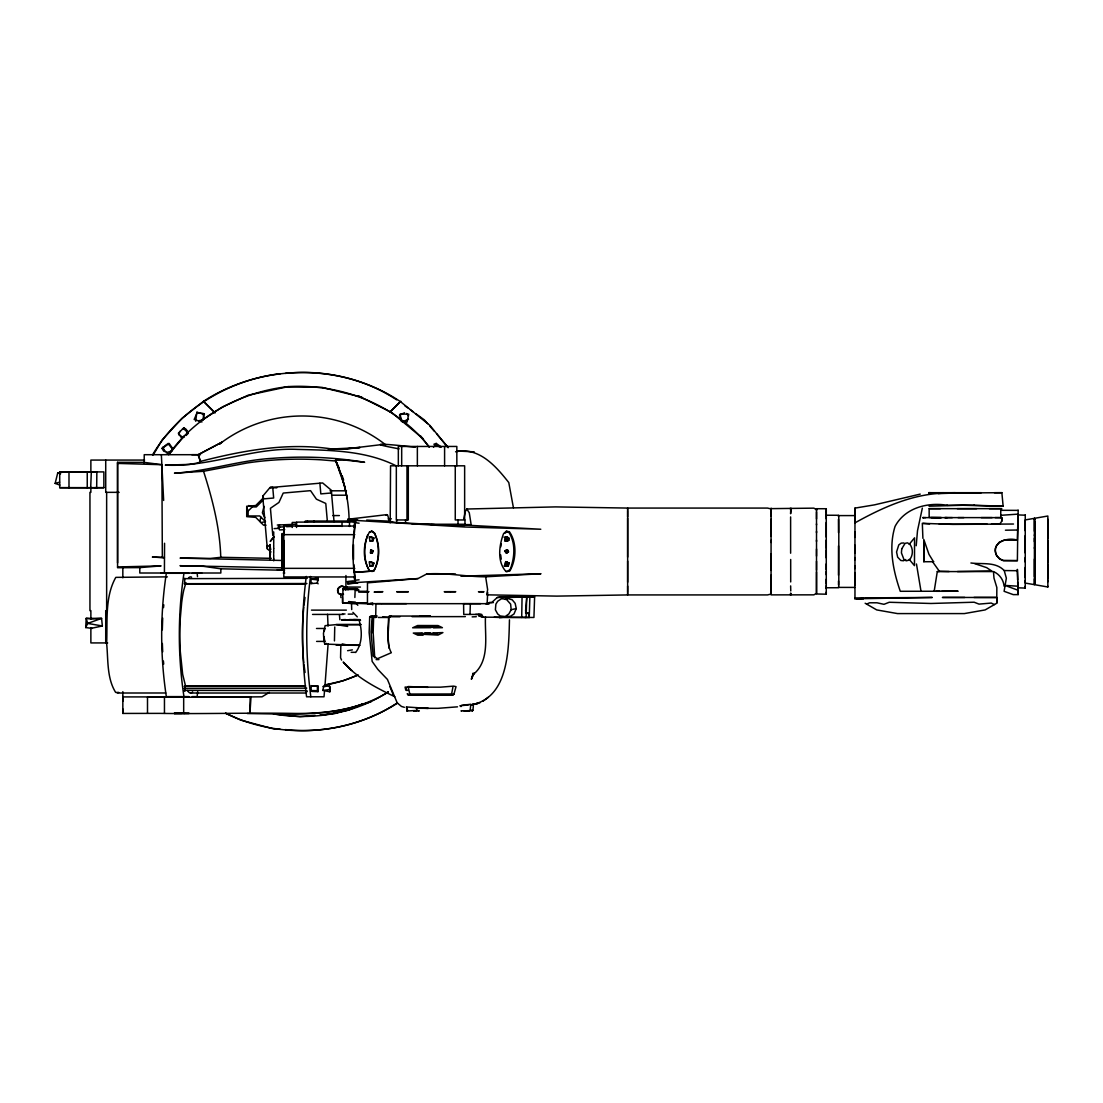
<?xml version="1.0" encoding="UTF-8"?>
<svg xmlns="http://www.w3.org/2000/svg" width="1103" height="1103" viewBox="0 0 1103 1103"><rect width="100%" height="100%" fill="white"/><g stroke="black" fill="none" stroke-linecap="round" stroke-linejoin="round"><path stroke-width="1.5" d="M163.644 500.445L161.879 464.708L144.259 462.378L117.566 462.322L117.566 567.728L139.791 567.618L161.079 565.88L117.566 566.956M388.325 691.939C360.667 709.367 326.957 713.779 294.804 713.434C249.829 712.607 204.841 714.082 159.852 713.379L122.833 713.434L122.833 696.31M270.166 554.078C270.373 547.378 270.235 562.682 270.083 550.356M270.194 546.84L270.442 549.997L270.083 544.565L270.345 549.997L270.194 546.771L270.442 548.398M270.221 559.938L270.18 555.429L270.221 560.076L270.332 557.608M270.111 554.906C270.359 542.662 270.083 558.49 270.428 553.651M282.313 569.286L282.313 551.693M282.299 546.84L282.313 533.438M283.816 571.106L283.816 569.782M283.816 532.928L283.816 526.048L354.808 526.048M340.882 597.578L340.896 594.462M417.361 465.811L417.361 446.453M627.648 582.219L627.648 561.069M627.648 509.545L627.648 508.069L555.54 506.897L466.817 509.021L465.369 511.323L463.798 518.589M771.066 508.635L813.862 508.152L816.51 509.655L816.51 510.606M816.523 540.056L816.51 593.345L813.862 594.848L771.066 594.875L771.066 588.133M771.066 553.692L771.066 590.229M771.066 542.483L771.066 508.952L767.578 508.083L627.648 508.069L627.648 594.931L556.794 596.116L486.864 594.834M771.066 516.397L771.066 508.125M816.51 541.545L816.523 531.246M816.51 524.931L816.523 508.717L826.271 508.731L826.271 574.773M826.271 587.94L826.271 594.2L816.496 593.979L816.51 571.905M826.271 585.569L826.271 587.775L838.459 587.72L838.445 586.879M826.271 516.19L826.271 512.371M854.963 572.609L854.963 598.832L854.963 597.95L932.283 597.454L865.152 598.612M854.949 568.61L854.963 557.566M854.949 553.389L854.963 531.798M854.963 537.423L854.963 512.771M863.911 598.888L855.997 598.888L863.911 598.474M923.79 561.717L923.79 539.422L928.988 554.382L933.524 561.717L923.79 561.717L923.79 542.897M1025.252 515.198L1018.166 514.922L1017.972 515.942L1017.38 560.641L1002.972 560.531C997.167 558.587 993.748 552.176 996.05 546.371L999.111 542.331L1003.785 540.236L1017.338 540.208L1018.207 510.082M1018.083 587.816L1025.252 588.078L1025.252 582.205M1025.252 581.736L1025.252 580.164M1025.252 577.889L1025.252 567.425M1025.252 562.089L1025.252 557.47M1025.252 535.575L1025.252 553.003M1025.252 530.777L1025.252 527.758M1025.252 527.082L1025.252 519.927L1047.85 516.011L1047.85 553.279M1025.252 514.922L1025.252 520.795M1034.407 580.164L1034.407 584.645L1047.85 586.989L1047.85 586.244M1034.407 579.64L1034.407 547.626M1034.407 559.042L1034.407 576.621M1034.393 548.274L1034.407 534.845M1034.407 526.379L1034.407 518.355L1034.407 535.493M1035.124 584.08L1035.124 521.416M1047.85 586.934L1047.85 547.97M1047.85 580.013L1047.85 581.805M1047.85 578.124L1047.85 564.281M1047.85 560.875L1047.85 555.512M1047.85 556.932L1047.85 548.494M1047.85 548.301L1047.85 540.401M1047.85 538.126L1047.85 524.849M1047.85 523.125L1047.85 524.049L1047.85 519.237M122.833 713.434L122.833 708.939M270.18 546.647C270.166 544.841 270.332 549.818 270.083 547.653M282.299 537.299L282.313 533.673M318.105 583.832L317.388 583.101L311.046 583.611L311.06 579.172L317.898 578.082L318.353 580.509M347.362 587.072L345.915 587.058L345.942 575.518M627.648 586.065L627.648 592.504M771.066 586.603L771.066 575.146M790.686 559.483L790.699 581.943M816.51 556.119L816.523 548.991M816.51 518.989L816.51 511.861M826.271 508.731L826.271 511.861M838.459 575.201L838.501 545.902M854.963 511.116L854.963 508.111L874.445 504.871L920.247 494.103M854.963 545.227L854.963 559.772M1034.393 531.232L1034.407 527.013M1035.124 518.575L1035.124 519.803M1047.85 530.433L1047.85 529.537M161.148 573.009L164.416 573.009L164.554 543.269M270.07 546.647L270.083 544.565L270.083 545.668M282.313 533.99L282.313 550.204M1047.85 538.65L1047.85 528.668M1047.85 530.957L1047.85 528.282M91.025 628.379L102.345 625.98L101.586 618.383L91.315 618.962L91.315 618.011M356.958 603.961L342.619 602.872L343.005 588.74L348.41 589.636M1047.85 567.824L1047.85 571.712M790.63 553.21L790.617 516.921M1018.179 588.078L1017.38 569.382L1017.6 579.875M96.678 487.733L96.857 471.905L59.714 471.905L59.714 487.678L96.678 487.733L94.858 487.678L103.861 487.678L103.861 471.905L59.714 471.905M162.306 629.841L162.692 618.094M460.875 576.18L541.008 573.725L485.651 576.8C465.645 576.759 446.88 572.54 426.778 573.946L417.982 578.579L367.478 582.853L367.451 603.658L406.428 603.672M816.51 509.793L816.523 508.717M991.404 524.201L999.787 523.966L1001.717 521.319L1001.772 517.624L995.168 517.61M270.18 553.596C270.056 550.176 270.194 558.049 270.083 552.272M328.101 643.959L324.902 686.645M521.705 617.473L522.064 596.916L526.765 596.861L526.076 617.473L520.671 617.446M270.083 554.547L270.166 553.816M270.056 553.761L270.152 554.244M270.083 557.36L270.166 559.111M790.699 509.82L790.617 513.736L791.113 508.386L790.258 508.359L790.699 509.82L791.141 508.538M270.235 559.855L270.056 558.863M838.432 516.549L838.473 515.501M524.987 617.459L529.247 617.473L529.881 596.861L534.61 596.916L533.935 617.473L483.61 617.156L480.825 614.44L475.6 614.426M1001.717 521.319L1001.772 517.624L944.788 517.61L952.316 517.61M322.986 686.507L329.48 686.011L330.293 687.583L329.838 691.788L322.862 690.409L323.703 686.107M470.002 614.426L470.347 603.672L488.781 603.672L489.098 602.624L491.828 602.445L497.177 597.536L500.183 596.847L522.064 596.916L497.177 597.536M391.331 616.094L388.725 616.729C389.442 628.269 385.526 642.263 391.317 652.728L377.543 658.684L373.172 656.12L371.022 631.95L372.207 616.067L375.751 616.067L376.082 617.349L373.627 617.432L373.159 632.529L374.73 657.774M865.152 603.244L876.72 609.918L897.525 613.585L964.353 613.585L985.158 609.918L996.726 603.244L996.85 587.541L993.982 578.096L993.458 571.575L937.302 571.575L934.172 591.291M372.166 632.681L372.883 617.101L369.712 616.66L369.147 632.529L372.152 661.414L377.846 669.411L387.429 679.434L396.928 702.239M354.863 597.481L355.18 589.333L357.565 588.712M627.648 510.496L627.648 516.935M90.68 487.678L91.328 471.919M271.035 551.969L267.326 548.853L267.464 545.447M509.462 619.831C508.676 649.543 508.745 698.916 470.25 704.969M370.511 553.044L370.677 549.832L373.172 550.866L372.456 552.824L370.511 553.044L373.172 550.866L370.705 550.149M509.269 563.109L506.525 566.253L505.657 561.62L509.269 563.109L508.221 566.073L504.319 565.867L508.221 566.073M85.717 627.566L86.213 618.342L101.586 618.383L87.675 623.416L85.717 627.566L92.252 628.42M353.498 544.634L353.525 559.483M353.829 538.25L355.359 522.739L359.109 523.18M270.152 545.116L270.194 545.668M269.38 692.394L262.018 696.82L251.015 696.917L249.926 713.365L250.16 697.248L147.499 697.248L147.499 713.31M310.963 690.561L311.308 685.708L318.133 686.204L317.967 691.664L311.735 691.416L310.963 690.561L317.443 690.685L317.967 691.664M1017.793 516.094L1017.931 514.136L1000.752 515.322L1000.904 517.624M340.841 645.296L340.565 657.719L341.572 660.049M270.083 558.463L270.318 558.959M525.566 611.186L526.765 596.861L513.97 597.261M310.522 576.455C305.186 616.439 305.71 656.823 310.812 696.793M916.207 545.737L917.503 530.708L922.342 508.111M306.289 576.428C301.036 616.425 301.464 656.809 306.579 696.793L324.02 696.793L324.461 691.719M303.808 606.94L303.297 612.73A58.059 10.699 90 0 0 303.297 657.167L303.808 663M329.838 691.788L329.48 686.011M470.112 710.442L472.939 710.373L473.49 704.293L480.108 702.708M184.808 691.374L184.711 685.804L305.641 685.887M163.52 607.615L163.795 604.83M183.953 573.284C177.79 614.164 177.79 655.734 183.953 696.613M197.685 691.595L197.147 696.613L192.212 696.613M465.273 711.035L470.126 710.635L470.802 704.252L461.592 705.369M304.001 605.285L305.007 597.454M790.644 585.9L790.768 590.946M195.714 421.249L196.624 413.804M184.711 578.317L184.711 584.025L305.696 584.08M334.747 626.987L334.443 640.912M354.477 526.117L354.849 523.112M353.966 521.802L347.5 521.361L348.107 519.237L357.689 519.927L355.566 520.409C352.147 540.953 351.995 562.075 355.635 582.591L357.703 583.004L347.679 583.763L347.486 581.639L354.035 581.184M353.911 527.386L354.876 521.002M452.919 687.1L451.61 693.98L452.271 694.807L454.146 693.939L452.823 695.028L408.289 695.014L407.724 693.939M472.112 677.752L472.966 673.216M500.762 546.881L501.327 543.944M324.227 631.026L325.054 628.489L316.492 628.476M453.94 694.173L456.035 686.645L453.581 686.135L440.442 687.169L405.077 687.086L405.725 689.94L408.096 690.478M504.002 537.189L506.732 536.803L507.89 538.498L507.38 540.691L504.65 541.09L506.732 536.803L509.269 538.429L508.773 540.373L506.525 541.256L504.719 539.45L505.215 537.506L507.463 536.637M416.727 710.442L417.389 707.712L406.469 706.968L406.979 711.008L416.727 710.442L415.473 710.98M59.824 485.072L55.15 483.404L57.742 472.884L65.546 471.85M372.524 538.54L371.987 540.622L372.897 540.939L373.917 538.016L371.008 536.665L369.009 537.037L371.242 536.816L372.524 538.54L373.917 538.016M371.987 565.715L372.538 563.633L371.256 561.91L369.009 562.13L371.008 561.772L373.931 563.109L372.897 566.032L369.85 566.28L372.897 566.032M184.711 584.025L185.056 582.825M367.644 535.024C363.659 546.674 363.232 560.462 369.795 571.244L373.807 571.037C380.177 559.704 380.177 544.565 374.469 532.942L371.656 531.081L369.505 532.046C362.763 543.462 362.363 560.034 369.795 571.244L354.077 572.347L373.807 571.037L369.45 570.899M260.791 516.99L259.908 521.554M202.456 420.422L204.358 414.135L196.803 412.315L204.358 414.135M472.291 676.263L471.353 679.283L474.207 673.064L473.035 674.636C490.394 660.752 484.631 635.907 485.458 616.66M317.388 583.101L317.898 578.082M183.098 437.367L178.755 434.568L179.858 431.37M185.966 582.632L183.774 590.064A58.059 10.699 90 0 0 181.664 602.693L180.313 618.094A58.059 10.699 -90 0 0 180.313 651.804L182.657 674.264L185.594 686.287M505.381 599.522L507.876 598.529L512.219 599.811L515.17 603.369L516.259 608.594L513.957 614.04L510.372 616.315L506.567 616.453M197.175 412.619L194.169 419.512L201.973 421.994M486.85 594.007L487.636 589.678L485.651 576.8M511.172 609.697L508.855 613.944L505.174 616.536L500.224 615.97L497.66 613.944L495.385 609.78L495.881 604.168L497.66 601.273L501.507 598.722L506.305 599.246L510.634 604.141L511.172 609.697L516.259 608.594M370.098 603.382L372.759 603.148L371.366 603.948L356.655 603.369L355.18 602.086L348.548 601.59M219.787 443.957L222.282 442L198.099 454.767L200.332 461.44L198.347 462.929L189.151 464.418L165.285 465.121C210.177 467.382 252.477 447.28 297.534 449.39C331.065 450.286 365.769 450.465 396.335 465.921L396.308 519.954L408.303 519.954L408.303 465.811M153.303 454.781L162.141 439.918L182.105 418.189L203.545 401.299C262.1 363.273 342.22 362.501 400.417 401.616L429.825 425.358L448.163 447.721M307.241 578.303L184.325 578.648M186.324 435.464L188.089 432.624M279.542 524.918L278.08 527.151L284.422 526.807M284.698 529.661L279.583 529.936L278.88 528.351L279.735 527.055M152.545 454.891C179.155 409.585 228.679 379.873 280.355 373.683M909.203 544.289L914.566 537.837L914.47 565.646L909.23 559.4M355.635 652.549C362.404 643.587 362.363 631.137 359.233 620.782M166.746 444.33L162.072 448.328L163.409 450.769M264.031 506.36L262.376 512.812L264.83 517.638M433.507 447.184L436.236 443.434L441.131 446.908M262.721 496.212L269.987 487.554L272.731 487.305L273.668 498.018L262.955 498.956L262.721 496.198L267.326 548.867M184.311 435.919L168.58 454.698C196.182 415.693 241.309 391.786 288.407 386.601C341.337 383.499 396.363 404.746 429.274 447.018M369.85 541.187L372.897 540.939M371.008 536.665L369.367 538.457L370.167 540.801M371.008 561.772L369.367 563.55L370.181 565.908M272.413 538.609L274.082 536.899M274.123 536.858L270.249 541.463L271.903 539.146M178.755 434.568L178.507 433.107L183.787 427.785L186.393 429.494M390.476 411.626L400.83 401.258M260.915 522.56L265.478 521.678L259.743 515.956L248.12 515.956L248.12 511.075L252.27 506.925L256.296 506.925L263.259 499.962M263.548 497.687L255.717 505.532L246.714 506.249L246.714 516.645L255.717 517.362L263.548 525.193L266.044 525.193M390.186 411.833L400.417 401.616M504.691 551.238L507.573 549.97L508.511 551.831L506.498 553.154L505.546 550.838L507.573 549.97L506.498 553.154L504.691 551.238L505.546 550.838M791.141 594.462L790.258 594.627L790.713 593.083L791.127 594.614L790.272 594.42M506.236 531.301L503.616 533.576C499.094 545.006 496.915 561.841 506.015 571.519L509.738 571.092C516.425 559.938 517.031 542.524 509.407 531.715L506.236 531.301L508.676 532.115C515.859 542.69 514.729 557.525 510.303 569.079L507.821 571.409L506.015 571.519M311.046 583.611L311.956 582.825M386.105 515.294L387.608 515.073L389.497 521.181L394.929 522.408L434.541 524.614M406.979 711.008L407.655 710.429L406.469 706.968M408.289 695.014L409.737 693.925M372.014 571.588L374.565 569.575C379.722 558.339 379.584 544.648 374.551 533.411L371.656 531.081M488.367 697.234L482.976 701.177M505.036 533.176L507.325 531.494M169.242 443.571L162.072 448.328L168.828 454.243L173.088 449.142L169.242 443.571L167.973 443.475L172.564 449.238M472.125 710.911L472.939 710.373M200.98 420.891L222.641 406.842L248.175 395.205L288.407 386.601M311.308 685.708L318.133 686.204M397.328 702.859C364.693 724.492 324.185 733.743 285.319 729.607M506.429 553.099L508.511 551.831L505.987 549.97M270.263 555.498L270.152 559.483M397.535 703.066C347.018 735.508 279.39 739.948 225.55 713.172M198.099 454.767L222.282 442M323.041 715.185L348.576 710.139L362.804 703.893C334.195 714.248 303.408 714.413 273.379 713.903C312.632 720.783 354.739 713.793 388.311 691.815M415.211 447.253C406.083 446.122 352.505 440.262 399.121 448.852M361.274 624.56L336.236 624.601L325.123 625.663L323.469 633.287L323.841 640.043L324.737 644.069L326.088 643.325M356.572 590.656L358.751 589.457M905.742 559.524L903.467 560.765L900.834 560.489L897.649 557.153L896.56 552.01L898.78 544.923L901.206 543.117L903.867 542.979M271.269 558.339L220.752 557.291L210.494 558.421L180.079 558.104L282.271 560.476M461.633 710.635L461.013 710.939L470.126 710.635M507.022 561.717L505.229 562.613L504.733 564.543L506.015 566.087M974.004 505.257L1003.137 506.208L1001.869 492.696L928.864 493.179L955.267 492.683M866.696 604.127L869.578 602.789L876.954 602.789L883.986 604.32L889.239 602.266L930.946 603.479L974.142 602.21L979.009 604.113L991.239 603.065L994.437 604.568M399.424 415.142L404.539 412.784M402.264 422.022L408.51 419.195M184.518 436.802L181.609 438.098L178.507 433.107M356.627 675.601L342.84 680.854L324.902 684.977M372.538 563.633L373.931 563.109M167.394 576.869L115.801 577.365C104.688 597.04 107.598 621.637 106.646 643.504C108.273 659.704 106.701 678.111 115.663 692.422L118.821 692.422M436.236 443.434L433.934 444.219L440.676 447.363M476.51 703.866L478.302 703.273L472.084 704.569L473.49 704.293M371.284 701.605L335.353 713.42L320.187 714.841M166.195 452.74L172.027 450.851M343.502 594.255C331.479 596.723 341.365 578.455 345.901 589.705M55.15 483.404L59.576 482.163M357.565 582.77L347.679 583.763M430.142 632.915L417.541 634.004L438.043 635.08L442.91 632.584L432.969 632.929M513.419 507.725L508.786 482.576C495.771 466.004 478.812 446.66 455.58 451.803M340.992 645.379L345.294 644.717M929.071 506.194L962.726 505.271L1001.703 506.194L1000.531 505.974M369.505 532.046L372.028 531.425M508.773 540.373L507.38 540.691L505.532 538.94M464.777 710.98L468.872 710.966M341.599 619.748L345.639 619.569M349.086 519.375C348.7 498.956 343.75 478.867 335.533 460.227L345.404 460.116L364.61 462.281C334.223 457.221 303.228 455.897 272.51 458.324C239.337 460.185 207.626 471.408 174.467 473.173L203.545 471.284L247.527 462.902A359.316 359.316 0 0 1 321.194 459.827L335.739 461.026L339.241 468.334M1001.758 510.096L1000.683 510.303L1017.931 510.372M200.332 461.44C243.97 450.162 289.413 442.041 334.471 449.376M198.554 420.753L202.814 420.009M505.532 564.033L508.152 563.592L505.657 561.62M347.61 650.687L352.367 649.874M381.431 444.619L343.074 449.238L360.061 447.556L328.267 449.211L346.521 449.169L328.956 449.018M355.869 521.843L348.107 519.237L386.877 514.632M322.862 690.409L329.149 689.637M355.18 589.333L343.005 589.553M931.208 517.61L941.328 517.61L929.167 517.431L929.14 508.662L940.376 508.662M481.459 616.88L483.017 616.729M359.109 579.82L355.304 580.206L353.856 564.639M457.497 706.83L438.043 708.333L418.506 708.305M315.141 715.309L299.975 716.716L273.613 713.944L247.251 713.517M981.298 492.696L928.754 492.696L929.415 493.124M334.03 521.581L331.286 490.201L322.641 482.949L269.987 487.554L276.798 487.843M331.534 492.958L320.821 493.896L319.884 483.183M267.078 546.109L270.138 545.833M341.103 644.662L324.737 644.069M996.933 597.44L996.726 603.244M355.635 582.591L417.982 578.579M285.319 373.393C323.896 369.271 364.252 378.426 396.625 399.824M342.275 614.109L345.018 613.957M341.599 619.914L349.61 619.707M277.308 525.028L296.542 524.256M286.573 526.696L292.24 526.407M274.096 528.599L278.88 528.351M507.89 538.498L509.269 538.429M487.14 603.672L487.691 592.38M347.486 581.639L353.291 581.378M422.228 632.929L413.294 633.053L417.803 635.176L423.111 635.176M390.2 617.06L388.656 617.115L387.732 632.653L388.959 648.095M472.153 616.88L476.303 616.715M1017.338 540.208L1017.366 540.208C1007.397 536.651 990.535 542.648 996.505 555.498L999.525 558.752L1003.62 560.6L1017.38 560.641M59.714 487.678L103.861 487.678M524.821 597.288L534.61 596.916L509.283 596.861M388.104 518.92L391.4 518.796M529.881 596.861L506.098 597.536M957.473 571.547L991.694 570.996L986.661 567.645L974.762 563.647M938.267 493.62L950.29 493.206L928.754 492.696L950.29 493.206M339.421 614.578L339.862 619.721M282.203 567.824L179.982 565.701L203.421 566.322L220.834 568.803L283.595 570.265M433.341 627.855L442.413 627.676L438.015 625.566L417.61 625.525L412.646 627.786L431.025 627.676M413.639 710.98L416.782 710.897M388.725 616.729L399.906 616.77M479.447 616.094L481.97 616.039M949.118 571.506L939.411 571.271M480.701 616.618L482.935 616.577M415.679 707.74L417.389 707.712M1005.44 530.198L1017.366 530.019M1001.869 492.696L994.396 492.696M987.309 524.27L939.301 524.201M1001.538 508.662L957.28 508.662M485.513 603.672L487.802 603.644M374.151 616.067L377.226 616.039M419.747 616.136L430.377 616.039L389.207 616.067M465.369 616.618L412.067 616.674M431.094 524.614L464.97 525.428L464.97 519.954L455.263 519.954L455.263 465.811M343.005 588.74L356.421 588.644M509.048 596.957L514.439 596.93M359.647 624.601L336.236 624.601L347.652 626.435M431.673 626.821L438.167 626.766L417.334 626.752M270.083 548.853L270.345 549.997M937.302 571.575L938.515 571.575M941.659 591.305L958.107 591.208L900.282 591.291C893.168 570.678 888.37 547.764 895.043 526.421C904.901 507.766 927.885 501.92 947.546 505.339M1017.669 582.053L1018.152 594.6L1013.243 594.627L1004.102 591.305L1006.35 578.165L1004.213 570.554C995.457 561.413 982.18 564.515 970.916 562.985M489.098 602.624L493.358 602.61M375.944 603.672L375.696 617.473M348.203 614.137L352.877 614.109M191.77 454.698L198.361 454.698M356.379 602.776L367.34 602.734M381.941 603.672L480.55 603.672M479.254 614.426L463.743 614.426L463.591 603.672M502.251 617.446L499.273 617.459L513.819 617.459M1013.505 524.022L952.937 524.394L922.329 523.318L922.894 538.319M184.325 583.694L306.924 583.528M973.977 597.454L996.216 597.468L942.403 597.454L964.767 597.454M376.592 603.672L381.445 603.658M463.37 603.658L470.347 603.672M184.284 686.383L305.255 686.204M184.091 688.424L306.717 688.148M200.539 454.698L144.217 454.698L144.217 463.177M144.603 460.075L90.873 460.075L90.873 471.96M329.99 490.807L346.452 490.807M119.152 492.338L105.723 492.338L105.723 460.075M332.789 495.206L346.742 495.206M976.596 508.662L929.222 508.662M1001.634 508.662L989.377 508.662M332.734 515.57L339.393 515.57M925.651 517.624L922.728 517.624L923.611 517.624M947.187 517.624L923.308 517.624M346.921 521.03L305.324 521.03L305.324 522.105M296.542 522.464L292.24 522.464L292.24 527.482M412.329 524.256L464.97 524.256M465.273 524.614L471.133 524.614L469.271 512.785L466.817 509.021M296.542 525.69L342.027 525.69M283.816 534.652L354.808 534.652M283.816 568.348L354.808 568.348M201.725 573.009L164.416 573.009M166.636 573.009L139.791 573.009L139.791 567.618M197.12 573.009L220.834 573.009L220.834 568.803M283.25 573.009L284.739 573.009M188.903 573.284L166.332 573.284C160.128 614.164 160.142 655.734 166.332 696.613L188.903 696.613M192.212 573.284L197.147 573.284L197.506 576.635M426.778 573.946L455.47 573.946M354.808 576.952L283.816 576.952L283.816 526.048M345.915 587.058L360.433 587.072M367.478 591.291L359.316 591.291L358.282 590.408L358.778 592.09L368.002 592.214M935.813 591.291L939.949 591.291M311.46 610.124L346.37 610.124M525.524 612.813L528.172 612.813L529.247 617.473M312.549 614.426L343.295 614.426M478.55 614.426L481.846 614.426M388.27 617.473L378.191 617.473M356.338 620.341L343.033 620.107M316.602 641.408L325.164 641.408M107.667 642.925L90.873 642.925L90.873 627.635M359.964 645.352L336.098 645.076L341.199 645.158M376.109 659.58L378.949 659.58M117.249 693.015L165.726 692.987M190.557 693.015L306.372 693.015M452.271 694.807L408.537 694.807L407.159 693.842M122.833 696.917L167.27 696.917M196.32 696.917L251.015 696.917M181.747 713.379L174.357 713.379L175.087 713.379M184.036 713.379L189.233 713.379M958.038 517.61L963.884 517.61M981.256 517.61L992.107 517.61M932.559 561.717L933.524 561.717L932.559 561.717L939.535 571.519M854.963 587.416L838.804 587.403L838.804 515.597L854.963 515.584L854.963 522.85C884.151 506.608 915.904 492.31 950.097 493.151L942.775 492.696M486.258 603.672L489.36 603.672M526.903 612.813L528.172 612.813M514.191 617.446L520.271 617.459M351.14 652.314L355.056 652.314M184.752 713.379L174.191 713.393L188.93 713.379M429.108 633.977L437.781 633.991L425.013 632.832M184.16 690.368L306.813 690.657L307.241 691.595M838.459 515.28L826.271 515.225L826.271 518.865M478.799 616.039L482.232 616.053M367.451 603.658L368.471 603.672M359.288 645.255L342.164 645.076M352.367 620.258L360.529 620.327M284.574 386.891L321.911 387.346L361.853 397.19M1004.213 570.554L1017.366 570.72M359.123 619.734L349.568 619.541M345.404 589.25L357.675 589.416M460.985 706.596L459.937 705.768L468.168 704.969L466.266 704.652M353.58 619.528L360.033 619.652M162.334 557.456L152.352 557.084L164.416 557.649L162.334 557.456L161.879 464.708L117.566 463.412M419.953 708.167L418.23 708.14L428.267 708.36L419.526 708.043M370.663 616.039L372.207 616.067M456.683 450.989L474.207 451.83M494.13 617.266L500.128 617.473M382.617 616.963L388.614 617.308M933.717 591.263L934.434 591.291M427.909 687.362L408.124 686.535L409.806 694.049L451.61 693.98L452.823 695.028M347.5 521.361L353.387 521.636L350.271 519.265M929.595 523.925L923.046 523.456M366.679 520.092L389.497 521.181M370.525 552.727L372.456 552.824L370.677 549.832M465.604 525.111L540.787 529.247L464.653 527L355.566 520.409M277.308 569.713L284.615 570.099M465.149 710.87L467.686 711.008L463.88 710.801M280.355 729.317L273.723 728.931L240.785 720.121L225.66 713.283M1017.876 586.189L1005.04 585.431L1017.876 590.188L1018.152 594.6M348.107 519.237L349.748 519.389M311.06 579.172L317.319 579.82M415.928 710.69L419.278 711.021L418.644 710.511M91.315 618.962L86.213 618.342L87.675 623.416L102.345 625.98M402.705 421.429L407.062 422.035L408.758 414.204L400.182 414.025L401.258 421.236M372.855 616.894L369.712 616.66M342.164 643.876L348.741 645.352M1002.2 505.987L1003.137 506.208M404.36 707.299L401.464 706.444L397.811 703.397M57.742 472.884L60.568 473.835M182.56 428.764L187.372 430.597M248.658 505.532L252.27 506.925M358.282 395.784L391.648 412.508L423.29 438.829M394.805 696.71C376.233 687.789 357.289 678.152 343.529 662.365L351.664 670.514L343.171 662.09M993.968 571.823C999.594 574.387 1003.578 580.026 1004.075 586.189M371.366 603.948L372.759 604.899M471.395 710.332L472.305 710.994M404.898 405.821L407.655 407.82M410.413 409.82L413.17 411.819M415.941 413.818L424.214 419.802L427.592 423.607M352.932 612.344L357.303 616.88M282.313 556.615L283.829 561.648L282.313 565.494L283.843 571.009L282.313 569.575L283.816 569.52L283.816 540.387M203.628 401.492L215.099 412.922L203.545 401.299M429.839 426.13L434.348 431.19M436.609 433.727L447.363 446.66M357.813 605.313L355.966 602.845L342.619 602.872L342.413 597.495M420.684 435.988L428.943 446.77M183.787 427.785L188.048 433.686M406.662 413.446L408.358 415.969M399.989 416.52L401.699 420.643M389.924 686.631L393.206 694.752M282.313 567.176L283.843 571.009M246.714 507.477L248.12 511.075M198.237 454.698L200.581 461.385M342.137 475.696L343.64 480.136M203.545 471.284C212.452 499.176 219.911 527.882 220.752 557.291M345.225 488.96L341.668 476.041L335.533 460.227L344.756 486.478L347.252 499.052M163.079 446.908L164.319 451.623M184.711 685.804L185.056 687.1M324.723 640.953L324.02 636.624M921.005 591.291L916.469 563.978M202.938 413.225L203.917 418.134M305.048 672.472L304.001 664.64M406.152 687.817L406.566 690.519M500.679 554.864L501.258 559.152M354.463 576.772L354.849 579.888M354.256 577.034L354.863 581.984M163.396 661.014L163.713 664.075M327.288 520.533L325.785 503.451L316.396 499.163L310.55 490.656L283.223 493.055L278.935 502.444L270.428 508.29L272.827 535.617M327.55 614.302L328.046 626.118M161.341 454.698L161.879 464.708M162.348 643.476L162.692 651.804M351.512 603.465L351.719 609.601M458.035 525.483L458.007 519.954M317.388 686.686L317.443 690.685M838.445 519.348L838.501 532.639M1034.393 519.113L1034.407 519.21M1047.85 573.257L1047.85 564.378M282.313 568.762L282.313 544.565L282.313 553.678M1047.85 553.637L1047.85 555.691M1047.85 572.043L1047.85 577.531M282.299 561.565L282.313 568.528M1047.85 546.923L1047.85 554.478M1047.85 558.794L1047.85 562.599M1025.252 587.802L1025.252 586.369L1025.252 588.078M1000.752 510.372L1000.752 515.322M854.963 508.111L854.963 515.542M854.949 565.729L854.963 580.288M854.949 581.502L854.963 585.114M838.501 580.991L838.501 584.99M826.271 579.185L826.271 584.011M826.271 592.077L826.271 593.607M816.51 523.856L816.51 532.777M771.066 519.265L771.066 535.989M771.066 570.43L771.066 540.291M771.066 591.622L771.066 594.048L767.578 594.917L627.648 594.931L627.648 593.455M283.816 531.908L283.816 533.838M282.313 536.803L282.313 561.675M122.833 567.562L122.833 577.82M1034.407 538.209L1034.407 541.725M1034.407 578.868L1034.407 584.645L1025.252 583.073L1025.252 575.918M1025.252 521.264L1025.252 575.242M826.271 522.45L826.271 537.133M826.271 540.07L826.271 548.37M826.271 549.79L826.271 557.884M826.271 563.881L826.271 569.672M826.271 571.354L826.271 588.519M816.51 561.275L816.51 570.21M627.648 518.231L627.648 557.125M464.639 519.954L464.639 465.811L390.545 465.811L390.2 522.822M456.835 465.811L456.835 446.453L398.335 446.453L398.335 465.811M444.592 446.453L444.592 465.811M406.979 465.811L406.979 519.954M405.559 519.954L405.559 522.822M401.685 446.453L401.685 465.811M396.653 519.954L396.653 522.822M349.499 526.476L349.499 522.105L296.542 522.105L296.542 527.482M342.027 522.105L342.027 526.476M313.886 521.03L313.886 522.105M307.434 521.03L307.434 522.105M273.723 531.936L273.723 537.133M273.723 537.437L273.723 543.669M273.723 544.579L273.723 548.329M273.723 548.577L273.723 553.527M273.723 554.63L273.723 558.366M273.723 558.628L273.723 560.848M183.677 697.248L183.677 713.379M164.457 697.248L164.457 713.379M122.833 691.664L122.833 701.218M117.566 462.322L117.566 562.916M106.646 492.338L106.646 610.662L105.723 610.662L105.723 642.925M90.873 487.25L90.873 492.338L89.95 492.338L89.95 610.662L90.873 610.662L90.873 619.155M87.247 471.905L87.247 487.678M68.993 471.905L68.993 487.678M188.461 578A58.059 10.699 90 0 1 191.605 577.172M192.639 691.898A58.059 10.699 -90 0 1 187.455 690.519M358.144 674.871A135.504 135.504 0 0 1 324.737 685.101M219.869 443.792A135.504 135.504 0 0 1 385.664 444.826M946.815 505.312A39.212 0.924 0 0 1 974.307 505.229M343.35 593.952A3.998 3.998 0 0 1 337.808 591.828A3.998 3.998 0 0 1 340.51 586.548A3.998 3.998 0 0 1 345.487 589.774M901.73 548.853L901.427 552.92L903.95 559.483L906.225 560.82L909.299 560.062C913.146 555.76 913.394 548.77 909.837 544.248L907.479 542.855L905.094 543.352L901.73 548.853M377.709 591.691L374.151 592.118L382.893 591.691L377.709 591.691M408.289 591.718L396.832 591.732L408.289 591.718M481.625 591.691L478.44 591.746L484.01 591.732L481.625 591.691M367.74 591.691L368.733 591.718L367.74 591.691M450.479 591.691L444.233 591.718L455.76 591.718L450.479 591.691"/></g></svg>
